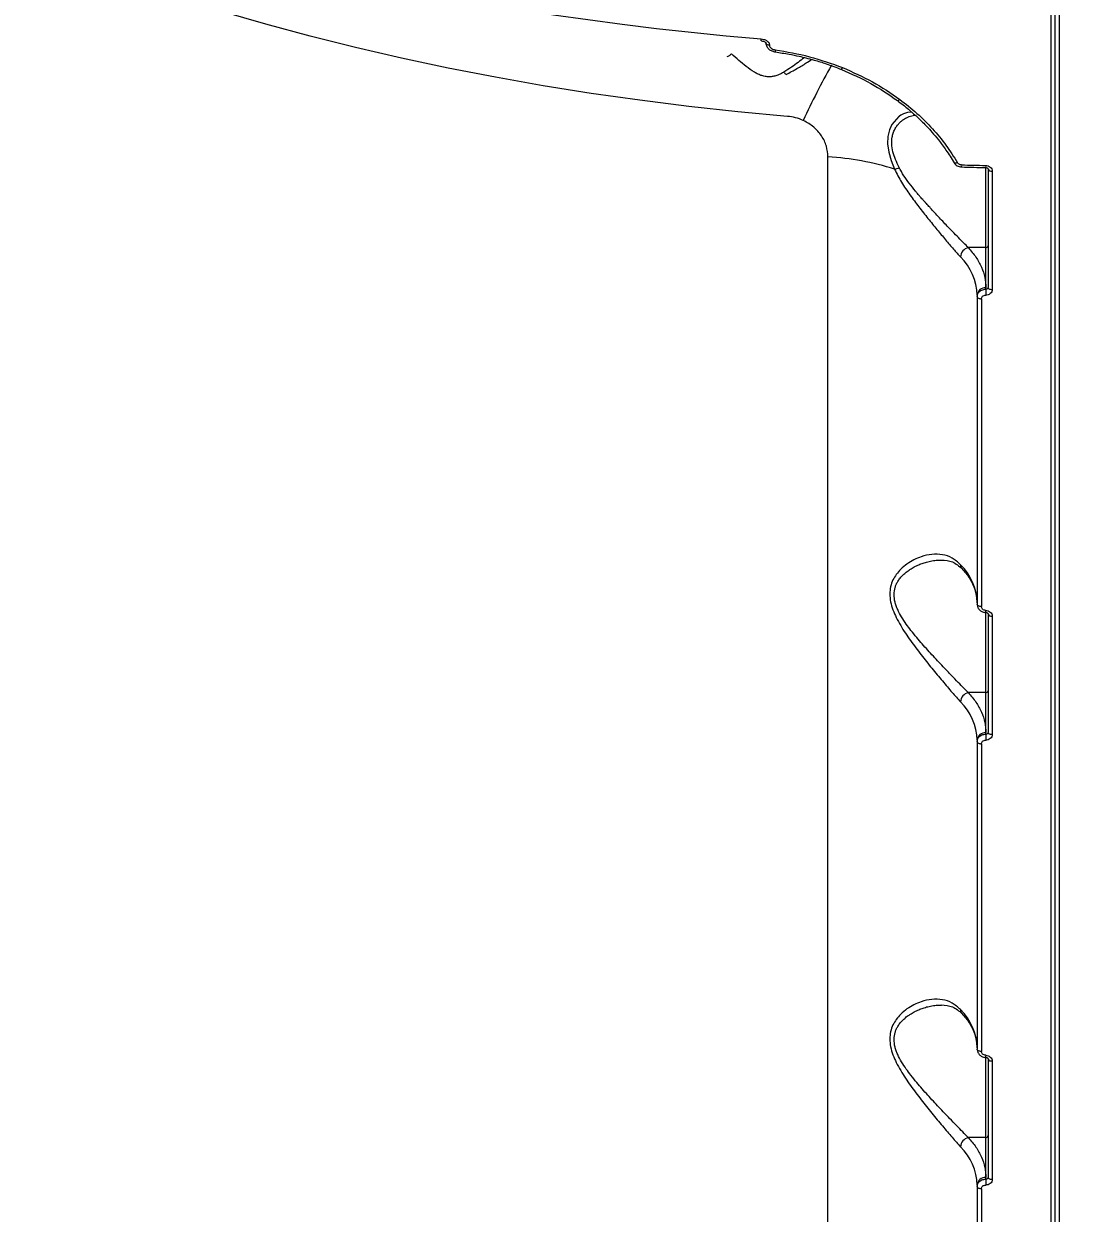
# Model space of a CAD drawing. Header units: millimetres. Extents: x -6332 to 8932, y -6739 to 7096.
# Drawn here: x -2084.8 to -1837.5, y -1545.2 to -1270.2 of the extents above; entities that cross this region are included whole.
import ezdxf

# ---------------------------------------------------------------- set-up
doc = ezdxf.new("R2010")
doc.units = ezdxf.units.MM
for name, color, linetype in [('DIKOM_ОБЪЕКТ', 7, 'Continuous'), ('DIKOM_РАЗМЕР_ЗОНА', 7, 'Continuous'), ('DIKOM_РАЗМЕР_ОБЪЕКТА', 7, 'Continuous')]:
    doc.layers.add(name, color=color, linetype=linetype)
doc.styles.add('style1', font='arial.ttf', dxfattribs={"width": 0.8})
doc.dimstyles.new('1-50', dxfattribs={"dimtxt": 300, "dimasz": 200, "dimexe": 100, "dimexo": 0, "dimgap": 100, "dimtad": 1, "dimtxsty": 'style1', "dimcen": 200, "dimclrd": 7, "dimclre": 7, "dimclrt": 7, "dimadec": 1, "dimazin": 2, "dimtfac": 1, "dimtmove": 0, "dimatfit": 2, "dimfxl": 0, "dimlwd": 25, "dimlwe": 18, "dimarcsym": 0})

# ---------------------------------------------------------------- blocks, each defined once
blk = doc.blocks.new('*D9')
at = {"layer": 'Defpoints', "color": 0, "transparency": 16777216}
for p in [(777.17, 5593.97), (-4228.73, -3389.78), (7301.72, -3389.78)]:
    blk.add_point(p, dxfattribs=at)
at = {"layer": 'DIKOM_РАЗМЕР_ОБЪЕКТА', "color": 7, "lineweight": 18, "transparency": 16777216}
for p, q in [((777.17, 5593.97), (7401.72, 5593.97)), ((-4228.73, -3389.78), (7401.72, -3389.78))]:
    blk.add_line(p, q, dxfattribs=at)
at = {"layer": 'DIKOM_РАЗМЕР_ОБЪЕКТА', "color": 7, "lineweight": 25, "transparency": 16777216}
blk.add_line((7301.72, 5393.97), (7301.72, -3189.78), dxfattribs=at)
at = {"layer": 'DIKOM_РАЗМЕР_ОБЪЕКТА', "color": 7, "transparency": 16777216}
for points in [[(7268.39, 5393.97), (7335.06, 5393.97), (7301.72, 5593.97)], [(7268.39, -3189.78), (7335.06, -3189.78), (7301.72, -3389.78)]]:
    blk.add_solid(points, dxfattribs=at)
at = {"layer": 'DIKOM_РАЗМЕР_ОБЪЕКТА', "color": 7, "transparency": 16777216, "insert": (7048.55, 1153.71), "char_height": 300, "attachment_point": 5, "rotation": 90, "style": 'style1'}
blk.add_mtext('9000', dxfattribs=at)
blk = doc.blocks.new('*D10')
at = {"layer": 'Defpoints', "color": 0, "transparency": 16777216}
for p in [(4034.78, 3636.59), (-4490.85, -1960.46), (4034.78, -5533.39)]:
    blk.add_point(p, dxfattribs=at)
at = {"layer": 'DIKOM_РАЗМЕР_ОБЪЕКТА', "color": 7, "lineweight": 18, "transparency": 16777216}
for p, q in [((4034.78, 3636.59), (4034.78, -5633.39)), ((-4490.85, -1960.46), (-4490.85, -5633.39))]:
    blk.add_line(p, q, dxfattribs=at)
at = {"layer": 'DIKOM_РАЗМЕР_ОБЪЕКТА', "color": 7, "lineweight": 25, "transparency": 16777216}
blk.add_line((-4290.85, -5533.39), (3834.78, -5533.39), dxfattribs=at)
at = {"layer": 'DIKOM_РАЗМЕР_ОБЪЕКТА', "color": 7, "transparency": 16777216}
for points in [[(-4290.85, -5500.05), (-4290.85, -5566.72), (-4490.85, -5533.39)], [(3834.78, -5500.05), (3834.78, -5566.72), (4034.78, -5533.39)]]:
    blk.add_solid(points, dxfattribs=at)
at = {"layer": 'DIKOM_РАЗМЕР_ОБЪЕКТА', "color": 7, "transparency": 16777216, "insert": (308.03, -5280.21), "char_height": 300, "attachment_point": 5, "style": 'style1'}
blk.add_mtext('8500', dxfattribs=at)
blk = doc.blocks.new('*D11')
at = {"layer": 'Defpoints', "color": 0, "transparency": 16777216}
for p in [(1114.35, 7096.35), (-4349.59, -4627.34), (8831.76, -4627.34)]:
    blk.add_point(p, dxfattribs=at)
at = {"layer": 'DIKOM_РАЗМЕР_ЗОНА', "color": 7, "lineweight": 18, "transparency": 16777216}
for p, q in [((1114.35, 7096.35), (8931.76, 7096.35)), ((-4349.59, -4627.34), (8931.76, -4627.34))]:
    blk.add_line(p, q, dxfattribs=at)
at = {"layer": 'DIKOM_РАЗМЕР_ЗОНА', "color": 7, "lineweight": 25, "transparency": 16777216}
blk.add_line((8831.76, 6896.35), (8831.76, -4427.34), dxfattribs=at)
at = {"layer": 'DIKOM_РАЗМЕР_ЗОНА', "color": 7, "transparency": 16777216}
for points in [[(8798.42, 6896.35), (8865.09, 6896.35), (8831.76, 7096.35)], [(8798.42, -4427.34), (8865.09, -4427.34), (8831.76, -4627.34)]]:
    blk.add_solid(points, dxfattribs=at)
at = {"layer": 'DIKOM_РАЗМЕР_ЗОНА', "color": 7, "transparency": 16777216, "insert": (8578.59, 1308.2), "char_height": 300, "attachment_point": 5, "rotation": 90, "style": 'style1'}
blk.add_mtext('11750', dxfattribs=at)
blk = doc.blocks.new('*D12')
at = {"layer": 'Defpoints', "color": 0, "transparency": 16777216}
for p in [(6134.38, 3354.85), (-6332, -2644.93), (6134.38, -6639)]:
    blk.add_point(p, dxfattribs=at)
at = {"layer": 'DIKOM_РАЗМЕР_ЗОНА', "color": 7, "lineweight": 18, "transparency": 16777216}
for p, q in [((6134.38, 3354.85), (6134.38, -6739)), ((-6332, -2644.93), (-6332, -6739))]:
    blk.add_line(p, q, dxfattribs=at)
at = {"layer": 'DIKOM_РАЗМЕР_ЗОНА', "color": 7, "lineweight": 25, "transparency": 16777216}
blk.add_line((-6132, -6639), (5934.38, -6639), dxfattribs=at)
at = {"layer": 'DIKOM_РАЗМЕР_ЗОНА', "color": 7, "transparency": 16777216}
for points in [[(-6132, -6605.67), (-6132, -6672.33), (-6332, -6639)], [(5934.38, -6605.67), (5934.38, -6672.33), (6134.38, -6639)]]:
    blk.add_solid(points, dxfattribs=at)
at = {"layer": 'DIKOM_РАЗМЕР_ЗОНА', "color": 7, "transparency": 16777216, "insert": (-98.81, -6385.83), "char_height": 300, "attachment_point": 5, "style": 'style1'}
blk.add_mtext('12500', dxfattribs=at)

msp = doc.modelspace()

# ---------------------------------------------------------------- linework, layer by layer
at = {"layer": 'DIKOM_ОБЪЕКТ', "color": 7, "linetype": 'Continuous', "lineweight": 15}
for p, q in [((-1846.33, -1679.323), (-1846.33, -1264.454)), ((-1847.333, -1264.969), (-1847.333, -1679.838)), ((-1845.328, -1679.838), (-1845.328, -1264.969)), ((-1913.192, -1274.63), (-1913.192, -1274.704)), ((-1912.35, -1275.213), (-1912.35, -1275.138)), ((-1898.833, -1600.97), (-1898.833, -1300.961)), ((-1862.33, -1321.957), (-1862.33, -1303.252)), ((-1862.35, -1303.441), (-1862.349, -1303.441)), ((-1861.83, -1303.755), (-1861.83, -1331.184)), ((-1860.865, -1304.27), (-1860.865, -1331.699)), ((-1862.33, -1321.957), (-1866.381, -1321.957)), ((-1862.33, -1331.224), (-1862.33, -1321.957)), ((-1864.33, -1332.939), (-1864.33, -1333.279)), ((-1864.33, -1333.279), (-1864.33, -1404.424)), ((-1862.33, -1331.585), (-1862.33, -1331.224)), ((-1863.371, -1333.794), (-1863.371, -1404.939)), ((-1862.33, -1424.817), (-1862.33, -1406.112)), ((-1861.83, -1406.615), (-1861.83, -1434.045)), ((-1860.865, -1407.13), (-1860.865, -1434.559)), ((-1862.33, -1424.817), (-1866.381, -1424.817)), ((-1862.33, -1434.085), (-1862.33, -1424.817)), ((-1862.33, -1434.445), (-1862.33, -1434.085)), ((-1864.33, -1435.8), (-1864.33, -1436.139)), ((-1864.33, -1436.139), (-1864.33, -1507.284)), ((-1863.371, -1436.654), (-1863.371, -1507.798)), ((-1862.33, -1527.677), (-1862.33, -1509.105)), ((-1861.83, -1509.476), (-1861.83, -1536.904)), ((-1860.865, -1509.99), (-1860.865, -1537.419)), ((-1862.33, -1527.677), (-1866.381, -1527.677)), ((-1862.33, -1536.945), (-1862.33, -1527.677)), ((-1862.33, -1537.305), (-1862.33, -1536.945)), ((-1864.33, -1538.659), (-1864.33, -1538.999)), ((-1864.33, -1538.999), (-1864.33, -1610.144)), ((-1863.371, -1539.514), (-1863.371, -1610.659))]:
    msp.add_line(p, q, dxfattribs=at)
at = {"layer": 'DIKOM_ОБЪЕКТ', "color": 7, "linetype": 'Continuous', "lineweight": 15, "flags": 128}
for points in [[(-1908.178, -1291.618), (-1919.645, -1290.556), (-1931.045, -1289.315), (-1942.366, -1287.895), (-1953.597, -1286.298), (-1964.729, -1284.525), (-1975.75, -1282.578), (-1986.651, -1280.459), (-1997.422, -1278.171), (-2008.051, -1275.713), (-2018.531, -1273.089), (-2028.85, -1270.303), (-2039, -1267.356)], [(-1977.944, -1265.646), (-1970.133, -1266.931), (-1962.275, -1268.135), (-1954.373, -1269.261), (-1946.43, -1270.308), (-1938.448, -1271.275), (-1930.432, -1272.16), (-1922.383, -1272.965), (-1914.305, -1273.689)], [(-1914.224, -1274.178), (-1914.233, -1274.177), (-1914.258, -1274.147), (-1914.278, -1274.08), (-1914.293, -1273.979), (-1914.302, -1273.847), (-1914.305, -1273.689)], [(-1913.192, -1274.624), (-1913.156, -1274.768), (-1913.041, -1274.901), (-1912.858, -1275.014), (-1912.621, -1275.095), (-1912.35, -1275.138)], [(-1912.35, -1275.213), (-1912.621, -1275.169), (-1912.858, -1275.088), (-1913.041, -1274.977), (-1913.156, -1274.842), (-1913.192, -1274.7)], [(-1882.227, -1287.7), (-1882.344, -1287.81), (-1882.454, -1287.899), (-1882.552, -1287.963), (-1882.635, -1287.998), (-1882.701, -1288.004), (-1882.742, -1287.987)], [(-1879.472, -1290.636), (-1880.45, -1290.739), (-1881.343, -1291.026), (-1881.962, -1291.339), (-1882.325, -1291.573), (-1882.415, -1291.638), (-1882.439, -1291.656), (-1882.445, -1291.66), (-1882.447, -1291.661), (-1882.447, -1291.662), (-1882.448, -1291.662), (-1882.448, -1291.662), (-1882.448, -1291.662), (-1882.448, -1291.662), (-1882.448, -1291.662), (-1882.448, -1291.662), (-1884.064, -1293.486), (-1884.646, -1294.764), (-1884.994, -1296.28), (-1885.048, -1298.004), (-1884.782, -1299.873), (-1884.219, -1301.829), (-1883.424, -1303.803)], [(-1868.889, -1302.332), (-1869.056, -1302.391), (-1869.216, -1302.43), (-1869.362, -1302.446), (-1869.489, -1302.44), (-1869.592, -1302.411), (-1869.667, -1302.361), (-1869.69, -1302.335)], [(-1867.995, -1302.826), (-1867.292, -1302.844), (-1866.588, -1302.862), (-1865.885, -1302.879), (-1865.182, -1302.896), (-1864.479, -1302.912), (-1863.775, -1302.927), (-1863.072, -1302.941), (-1862.368, -1302.956)], [(-1864.33, -1333.279), (-1864.312, -1333.377), (-1864.258, -1333.471), (-1864.17, -1333.558), (-1864.051, -1333.635), (-1863.907, -1333.7), (-1863.741, -1333.749), (-1863.56, -1333.78), (-1863.371, -1333.794)], [(-1860.865, -1331.699), (-1861.055, -1331.686), (-1861.237, -1331.655), (-1861.404, -1331.607), (-1861.549, -1331.542), (-1861.669, -1331.465), (-1861.757, -1331.377), (-1861.812, -1331.283), (-1861.83, -1331.184)], [(-1863.371, -1404.939), (-1863.56, -1404.925), (-1863.741, -1404.894), (-1863.907, -1404.844), (-1864.051, -1404.78), (-1864.17, -1404.703), (-1864.258, -1404.616), (-1864.312, -1404.522), (-1864.33, -1404.424)], [(-1860.865, -1434.559), (-1861.055, -1434.546), (-1861.237, -1434.515), (-1861.404, -1434.466), (-1861.549, -1434.402), (-1861.669, -1434.325), (-1861.757, -1434.237), (-1861.812, -1434.143), (-1861.83, -1434.045)], [(-1864.33, -1436.139), (-1864.312, -1436.237), (-1864.258, -1436.331), (-1864.17, -1436.418), (-1864.051, -1436.496), (-1863.907, -1436.56), (-1863.741, -1436.608), (-1863.56, -1436.64), (-1863.371, -1436.654)], [(-1863.371, -1507.798), (-1863.56, -1507.785), (-1863.741, -1507.753), (-1863.907, -1507.705), (-1864.051, -1507.641), (-1864.17, -1507.564), (-1864.258, -1507.476), (-1864.312, -1507.381), (-1864.33, -1507.284)], [(-1860.865, -1537.419), (-1861.055, -1537.407), (-1861.237, -1537.375), (-1861.404, -1537.327), (-1861.549, -1537.262), (-1861.669, -1537.185), (-1861.757, -1537.098), (-1861.812, -1537.003), (-1861.83, -1536.904)], [(-1864.33, -1538.999), (-1864.312, -1539.097), (-1864.258, -1539.191), (-1864.17, -1539.279), (-1864.051, -1539.356), (-1863.907, -1539.42), (-1863.741, -1539.469), (-1863.56, -1539.5), (-1863.371, -1539.514)]]:
    msp.add_lwpolyline(points, dxfattribs=at)
at = {"layer": 'DIKOM_ОБЪЕКТ', "color": 7, "linetype": 'Continuous', "lineweight": 15}
for centre, radius, start, end in [((-1910.219, -1276.448), 0.847, 166.05182, 199.10698), ((-1743.576, -1366.347), 177.064, 150.74462, 155.37444), ((-1896.31, -1280.11), 0.886, 312.04502, 344.08639), ((-1906.749, -1279.817), 2.75, 214.5359, 230.43203), ((-1903.302, -1368.39), 67.576, 72.89252, 86.2074), ((-1866.149, -1302.974), 1.851, 175.40848, 190.49597), ((-1859.982, -1303.107), 2.391, 176.37837, 188.03764), ((-1884.89, -1297.671), 6.305, 283.4507, 293.47799), ((-1861.005, -1303.306), 0.974, 213.96928, 278.28233), ((-1865.817, -1324.264), 2.375, 103.71832, 176.32603), ((-1862.297, -1321.489), 0.468, 265.93295, 355.21113), ((-1877.445, -1333.414), 13.123, 2.07258, 45.13811), ((-1862.462, -1333.094), 1.874, 85.95851, 175.2587), ((-1839.401, -1332.909), 22.968, 176.69519, 180.1181), ((-1877.444, -1404.558), 13.122, 2.07075, 45.13993), ((-1866.871, -1395.292), 1.317, 178.48274, 221.46292), ((-1860.056, -1405.968), 2.318, 176.25045, 188.2587), ((-1861.002, -1406.16), 0.98, 214.19584, 278.05578), ((-1865.82, -1427.123), 2.373, 103.67585, 176.3685), ((-1877.444, -1436.274), 13.122, 2.07075, 45.13993), ((-1862.298, -1424.348), 0.47, 266.10026, 355.16978), ((-1862.463, -1435.954), 1.874, 85.94119, 175.27602), ((-1839.424, -1435.769), 22.944, 176.69344, 180.11986), ((-1877.444, -1507.419), 13.122, 2.0755, 45.13973), ((-1866.872, -1498.152), 1.316, 178.50093, 221.48345), ((-1860.046, -1508.827), 2.327, 176.2582, 188.2421), ((-1861.005, -1509.026), 0.974, 213.96928, 278.28233), ((-1865.817, -1529.984), 2.375, 103.7168, 176.35252), ((-1862.296, -1527.21), 0.468, 265.86355, 355.28053), ((-1877.441, -1539.133), 13.119, 2.06994, 45.14529), ((-1862.464, -1538.813), 1.872, 85.89936, 175.28636), ((-1839.383, -1538.629), 22.985, 176.69641, 180.1191)]:
    msp.add_arc(centre, radius, start, end, dxfattribs=at)
for points, knots in [([(-1914.305, -1273.689), (-1914.08, -1273.723), (-1913.629, -1273.791), (-1913.102, -1274.042), (-1912.746, -1274.314), (-1912.53, -1274.563), (-1912.378, -1274.842), (-1912.359, -1275.04), (-1912.35, -1275.138)], [0, 0, 0, 0, 0.2497279, 0.4989194, 0.6276762, 0.7494447, 0.8768642, 1, 1, 1, 1]), ([(-1914.225, -1274.178), (-1914.074, -1274.197), (-1913.791, -1274.234), (-1913.451, -1274.365), (-1913.261, -1274.488), (-1913.204, -1274.568), (-1913.193, -1274.602), (-1913.193, -1274.618), (-1913.192, -1274.625)], [0, 0, 0, 0, 0.3577718, 0.6717906, 0.8968569, 0.961382, 0.9823773, 1, 1, 1, 1]), ([(-1913.192, -1274.7), (-1913.183, -1274.828), (-1913.164, -1275.087), (-1913.013, -1275.461), (-1912.789, -1275.798), (-1912.41, -1276.178), (-1911.82, -1276.551), (-1911.289, -1276.667), (-1911.019, -1276.726)], [0, 0, 0, 0, 0.1258067, 0.253881, 0.3804115, 0.5039859, 0.7473608, 1, 1, 1, 1]), ([(-1912.35, -1275.213), (-1912.343, -1275.279), (-1912.33, -1275.414), (-1912.193, -1275.67), (-1911.916, -1275.934), (-1911.498, -1276.152), (-1911.193, -1276.213), (-1911.041, -1276.244)], [0, 0, 0, 0, 0.1226894, 0.2511536, 0.5007794, 0.7501617, 1, 1, 1, 1]), ([(-1922.142, -1277.81), (-1921.972, -1277.738), (-1921.631, -1277.595), (-1921.307, -1277.298), (-1921.144, -1277.15)], [0, 0, 0, 0, 0.5000346, 1, 1, 1, 1]), ([(-1921.142, -1277.142), (-1921.142, -1277.144), (-1921.142, -1277.146), (-1921.143, -1277.148), (-1921.144, -1277.149), (-1921.144, -1277.15)], [0, 0, 0, 0, 0.5036826, 0.7472847, 1, 1, 1, 1]), ([(-1909.014, -1281.376), (-1909.256, -1281.513), (-1909.711, -1281.772), (-1910.482, -1282.109), (-1911.293, -1282.36), (-1912.2, -1282.492), (-1913.151, -1282.455), (-1914.094, -1282.238), (-1914.999, -1281.879), (-1916.278, -1281.197), (-1917.783, -1280.104), (-1919.516, -1278.634), (-1920.579, -1277.659), (-1921.142, -1277.142)], [0, 0, 0, 0, 0.0665757, 0.1254889, 0.1916268, 0.2509329, 0.3132662, 0.3768278, 0.4356997, 0.5020348, 0.6648179, 0.822337, 1, 1, 1, 1]), ([(-1911.041, -1276.244), (-1908.381, -1276.688), (-1903.06, -1277.576), (-1897.992, -1279.427), (-1895.458, -1280.353)], [0, 0, 0, 0, 0.4999908, 1, 1, 1, 1]), ([(-1911.019, -1276.726), (-1909.95, -1276.886), (-1908.104, -1277.163), (-1905.758, -1277.655), (-1903.826, -1278.113), (-1901.739, -1278.674), (-1898.966, -1279.524), (-1896.892, -1280.317), (-1895.717, -1280.767)], [0, 0, 0, 0, 0.204789, 0.3537516, 0.4526784, 0.5795503, 0.7616125, 1, 1, 1, 1]), ([(-1904.216, -1277.963), (-1904.266, -1278.002), (-1904.729, -1278.371), (-1905.742, -1279.137), (-1907.249, -1280.257), (-1908.425, -1281.002), (-1909.014, -1281.376)], [0, 0, 0, 0, 0.0385824, 0.3589016, 0.6785955, 1, 1, 1, 1]), ([(-1908.501, -1281.937), (-1907.65, -1281.484), (-1905.955, -1280.582), (-1904.023, -1279.374), (-1902.998, -1278.725), (-1902.577, -1278.46)], [0, 0, 0, 0, 0.3728999, 0.7426623, 1, 1, 1, 1]), ([(-1895.717, -1280.767), (-1893.411, -1281.779), (-1888.802, -1283.802), (-1884.761, -1286.592), (-1882.741, -1287.987)], [0, 0, 0, 0, 0.5001256, 1, 1, 1, 1]), ([(-1895.458, -1280.353), (-1893.109, -1281.382), (-1888.41, -1283.44), (-1884.288, -1286.28), (-1882.227, -1287.7)], [0, 0, 0, 0, 0.5000048, 1, 1, 1, 1]), ([(-1882.741, -1287.987), (-1881.893, -1288.638), (-1880.363, -1289.813), (-1878.457, -1291.504), (-1877.057, -1292.85), (-1875.885, -1294.054), (-1874.653, -1295.404), (-1873.155, -1297.201), (-1871.401, -1299.541), (-1870.296, -1301.346), (-1869.69, -1302.335)], [0, 0, 0, 0, 0.1590856, 0.2869964, 0.3835121, 0.4538248, 0.5435677, 0.6642022, 0.8160038, 1, 1, 1, 1]), ([(-1882.227, -1287.7), (-1880.875, -1288.757), (-1878.17, -1290.872), (-1874.619, -1294.444), (-1871.446, -1298.243), (-1869.741, -1300.969), (-1868.889, -1302.332)], [0, 0, 0, 0, 0.2507163, 0.5013175, 0.7506652, 1, 1, 1, 1]), ([(-1904.536, -1292.567), (-1905.122, -1292.331), (-1906.298, -1291.857), (-1907.55, -1291.698), (-1908.178, -1291.618)], [0, 0, 0, 0, 0.4987356, 1, 1, 1, 1]), ([(-1882.378, -1303.454), (-1882.674, -1302.844), (-1883.266, -1301.622), (-1883.861, -1299.785), (-1884.134, -1298.012), (-1884.045, -1296.573), (-1883.761, -1295.455), (-1883.397, -1294.593), (-1882.947, -1293.856), (-1882.425, -1293.218), (-1881.838, -1292.664), (-1881.236, -1292.234), (-1880.638, -1291.905), (-1880.06, -1291.66), (-1879.454, -1291.48), (-1878.952, -1291.377), (-1878.663, -1291.354), (-1878.575, -1291.347)], [0, 0, 0, 0, 0.0956441, 0.1913472, 0.2867893, 0.3824116, 0.4452483, 0.5088772, 0.5740031, 0.6324801, 0.695963, 0.7645404, 0.8136589, 0.8670402, 0.9247111, 0.9771067, 1, 1, 1, 1]), ([(-1898.833, -1300.961), (-1898.905, -1300.131), (-1899.05, -1298.469), (-1900.222, -1296.094), (-1902.019, -1293.976), (-1903.696, -1293.037), (-1904.536, -1292.567)], [0, 0, 0, 0, 0.2497692, 0.4995838, 0.7492857, 1, 1, 1, 1]), ([(-1869.69, -1302.335), (-1869.594, -1302.472), (-1869.402, -1302.746), (-1868.975, -1303.052), (-1868.488, -1303.26), (-1868.141, -1303.294), (-1867.969, -1303.31)], [0, 0, 0, 0, 0.2529983, 0.5043603, 0.7532881, 1, 1, 1, 1]), ([(-1867.995, -1302.826), (-1868.087, -1302.817), (-1868.271, -1302.799), (-1868.526, -1302.693), (-1868.745, -1302.538), (-1868.841, -1302.401), (-1868.889, -1302.332)], [0, 0, 0, 0, 0.2510742, 0.5005599, 0.750696, 1, 1, 1, 1]), ([(-1867.97, -1303.31), (-1867.954, -1303.311), (-1866.084, -1303.389), (-1864.209, -1303.414), (-1862.35, -1303.438)], [0, 0, 0, 0, 0.0081985, 1, 1, 1, 1]), ([(-1862.368, -1302.956), (-1862.171, -1302.979), (-1861.778, -1303.026), (-1861.281, -1303.331), (-1860.933, -1303.762), (-1860.887, -1304.101), (-1860.865, -1304.27)], [0, 0, 0, 0, 0.2506341, 0.5002516, 0.7499278, 1, 1, 1, 1]), ([(-1883.424, -1303.803), (-1882.911, -1304.828), (-1881.888, -1306.875), (-1879.901, -1309.769), (-1877.827, -1312.557), (-1875.707, -1315.23), (-1873.615, -1317.79), (-1871.622, -1320.175), (-1869.76, -1322.364), (-1868.712, -1323.529), (-1868.188, -1324.112)], [0, 0, 0, 0, 0.1255163, 0.2508142, 0.3751277, 0.5003457, 0.6252684, 0.7505308, 0.8751782, 1, 1, 1, 1]), ([(-1866.381, -1321.957), (-1866.737, -1321.607), (-1867.452, -1320.905), (-1868.669, -1319.666), (-1869.85, -1318.448), (-1870.988, -1317.263), (-1872.014, -1316.186), (-1873.098, -1315.038), (-1873.93, -1314.15), (-1874.546, -1313.483), (-1874.914, -1313.084), (-1875.433, -1312.518), (-1875.902, -1311.998), (-1876.256, -1311.605), (-1876.54, -1311.288), (-1876.958, -1310.816), (-1877.535, -1310.153), (-1878.081, -1309.514), (-1878.919, -1308.515), (-1880.005, -1307.145), (-1881.324, -1305.333), (-1882.024, -1304.085), (-1882.378, -1303.454)], [0, 0, 0, 0, 0.082266, 0.1650605, 0.2495253, 0.3099095, 0.3747608, 0.4330735, 0.4996572, 0.5177869, 0.5387052, 0.5624354, 0.6062692, 0.618721, 0.6225975, 0.654705, 0.6901967, 0.7217168, 0.7492746, 0.8366219, 0.9173759, 1, 1, 1, 1]), ([(-1862.349, -1303.441), (-1862.268, -1303.449), (-1862.111, -1303.465), (-1861.933, -1303.57), (-1861.822, -1303.705), (-1861.817, -1303.8), (-1861.814, -1303.847)], [0, 0, 0, 0, 0.2683171, 0.5221656, 0.7650802, 1, 1, 1, 1]), ([(-1866.381, -1321.957), (-1865.76, -1322.688), (-1864.52, -1324.152), (-1863.284, -1326.467), (-1862.476, -1328.829), (-1862.379, -1330.426), (-1862.33, -1331.224)], [0, 0, 0, 0, 0.2499922, 0.5000142, 0.7499802, 1, 1, 1, 1]), ([(-1864.33, -1333.279), (-1864.303, -1333.062), (-1864.261, -1332.73), (-1864.011, -1332.334), (-1863.709, -1332.015), (-1863.303, -1331.771), (-1862.812, -1331.61), (-1862.499, -1331.594), (-1862.33, -1331.585)], [0, 0, 0, 0, 0.2413062, 0.3686747, 0.5000195, 0.7009692, 0.8383835, 1, 1, 1, 1]), ([(-1863.371, -1333.794), (-1863.355, -1333.681), (-1863.324, -1333.457), (-1863.093, -1333.178), (-1862.761, -1332.988), (-1862.499, -1332.967), (-1862.368, -1332.956)], [0, 0, 0, 0, 0.2509897, 0.5001577, 0.7498497, 1, 1, 1, 1]), ([(-1860.865, -1331.699), (-1860.888, -1331.868), (-1860.933, -1332.204), (-1861.282, -1332.623), (-1861.778, -1332.911), (-1862.172, -1332.941), (-1862.368, -1332.956)], [0, 0, 0, 0, 0.2503711, 0.5001928, 0.7500313, 1, 1, 1, 1]), ([(-1861.83, -1331.184), (-1861.837, -1331.239), (-1861.848, -1331.322), (-1861.911, -1331.418), (-1861.99, -1331.497), (-1862.095, -1331.553), (-1862.219, -1331.585), (-1862.292, -1331.585), (-1862.33, -1331.585)], [0, 0, 0, 0, 0.2443118, 0.3706544, 0.5000728, 0.7196577, 0.8523044, 1, 1, 1, 1]), ([(-1868.188, -1395.257), (-1868.821, -1394.69), (-1870.08, -1393.562), (-1872.359, -1392.861), (-1874.779, -1392.788), (-1877.015, -1393.281), (-1878.958, -1394.089), (-1880.565, -1395.045), (-1881.949, -1396.189), (-1883.042, -1397.44), (-1883.857, -1398.784), (-1884.401, -1400.301), (-1884.596, -1402.009), (-1884.406, -1403.831), (-1883.866, -1405.676), (-1883.051, -1407.535), (-1881.73, -1409.933), (-1879.778, -1412.829), (-1877.289, -1416.113), (-1874.775, -1419.245), (-1872.346, -1422.177), (-1870.072, -1424.869), (-1868.815, -1426.272), (-1868.188, -1426.972)], [0, 0, 0, 0, 0.0628374, 0.1250327, 0.1875515, 0.2496581, 0.291549, 0.3336363, 0.3744978, 0.4070859, 0.4371937, 0.4692342, 0.499809, 0.5304212, 0.5624946, 0.5926598, 0.6253253, 0.6879382, 0.7501204, 0.8127593, 0.8751708, 0.9376709, 1, 1, 1, 1]), ([(-1866.381, -1424.817), (-1866.801, -1424.404), (-1867.644, -1423.574), (-1869.106, -1422.077), (-1870.525, -1420.608), (-1871.897, -1419.17), (-1873.156, -1417.838), (-1874.463, -1416.438), (-1875.757, -1415.025), (-1877.049, -1413.581), (-1878.358, -1412.058), (-1879.598, -1410.531), (-1880.778, -1408.952), (-1881.831, -1407.36), (-1882.597, -1405.932), (-1883.068, -1404.77), (-1883.427, -1403.597), (-1883.624, -1402.137), (-1883.42, -1400.782), (-1883.056, -1399.806), (-1882.665, -1399.061), (-1882.133, -1398.315), (-1881.466, -1397.593), (-1880.71, -1396.935), (-1879.841, -1396.315), (-1878.874, -1395.751), (-1877.857, -1395.27), (-1876.812, -1394.874), (-1875.685, -1394.541), (-1874.462, -1394.301), (-1873.411, -1394.174), (-1872.804, -1394.188), (-1872.612, -1394.193)], [0, 0, 0, 0, 0.0495855, 0.099589, 0.1510304, 0.1868238, 0.2265523, 0.2643983, 0.3023109, 0.33998, 0.3775772, 0.4185139, 0.4532678, 0.4911671, 0.5291983, 0.5486045, 0.5670129, 0.6051562, 0.6430535, 0.6614903, 0.6809388, 0.7056627, 0.7308747, 0.7566716, 0.7839275, 0.8151256, 0.8463192, 0.8754446, 0.907521, 0.9450309, 0.9826834, 1, 1, 1, 1]), ([(-1872.606, -1394.174), (-1871.718, -1394.249), (-1869.867, -1394.407), (-1868.543, -1395.565), (-1867.854, -1396.168)], [0, 0, 0, 0, 0.4795668, 1, 1, 1, 1]), ([(-1867.869, -1396.172), (-1867.545, -1396.532), (-1866.816, -1397.342), (-1865.937, -1398.637), (-1865.181, -1400.056), (-1864.656, -1401.521), (-1864.359, -1402.867), (-1864.361, -1403.729), (-1864.362, -1404.084)], [0, 0, 0, 0, 0.1382299, 0.3115809, 0.4887917, 0.6721068, 0.8646458, 1, 1, 1, 1]), ([(-1864.314, -1404.515), (-1864.279, -1404.749), (-1864.211, -1405.215), (-1863.744, -1405.804), (-1863.202, -1406.131), (-1862.719, -1406.274), (-1862.472, -1406.292), (-1862.349, -1406.301)], [0, 0, 0, 0, 0.2548507, 0.5063296, 0.7542304, 0.8773594, 1, 1, 1, 1]), ([(-1862.368, -1405.816), (-1862.5, -1405.8), (-1862.762, -1405.768), (-1863.094, -1405.565), (-1863.325, -1405.277), (-1863.356, -1405.051), (-1863.371, -1404.939)], [0, 0, 0, 0, 0.2508932, 0.5001205, 0.7499574, 1, 1, 1, 1]), ([(-1862.368, -1405.816), (-1862.171, -1405.839), (-1861.777, -1405.885), (-1861.281, -1406.192), (-1860.933, -1406.623), (-1860.887, -1406.961), (-1860.865, -1407.13)], [0, 0, 0, 0, 0.2505244, 0.500316, 0.7499601, 1, 1, 1, 1]), ([(-1862.349, -1406.301), (-1862.268, -1406.309), (-1862.111, -1406.326), (-1861.933, -1406.43), (-1861.822, -1406.565), (-1861.817, -1406.66), (-1861.814, -1406.707)], [0, 0, 0, 0, 0.2686141, 0.5225951, 0.7656365, 1, 1, 1, 1]), ([(-1866.381, -1424.817), (-1865.76, -1425.549), (-1864.52, -1427.013), (-1863.284, -1429.326), (-1862.476, -1431.69), (-1862.379, -1433.286), (-1862.33, -1434.085)], [0, 0, 0, 0, 0.249992, 0.4999884, 0.7499804, 1, 1, 1, 1]), ([(-1864.33, -1436.139), (-1864.303, -1435.922), (-1864.261, -1435.59), (-1864.011, -1435.193), (-1863.708, -1434.876), (-1863.304, -1434.63), (-1862.812, -1434.471), (-1862.499, -1434.454), (-1862.33, -1434.445)], [0, 0, 0, 0, 0.2415424, 0.3688866, 0.5000151, 0.7010971, 0.8384016, 1, 1, 1, 1]), ([(-1860.865, -1434.559), (-1860.887, -1434.728), (-1860.933, -1435.065), (-1861.282, -1435.483), (-1861.778, -1435.77), (-1862.172, -1435.801), (-1862.368, -1435.817)], [0, 0, 0, 0, 0.2506836, 0.5001808, 0.7499993, 1, 1, 1, 1]), ([(-1861.83, -1434.045), (-1861.837, -1434.1), (-1861.848, -1434.183), (-1861.911, -1434.279), (-1861.99, -1434.358), (-1862.095, -1434.414), (-1862.219, -1434.446), (-1862.292, -1434.445), (-1862.33, -1434.445)], [0, 0, 0, 0, 0.2443176, 0.3706254, 0.5000812, 0.7196432, 0.8523125, 1, 1, 1, 1]), ([(-1863.371, -1436.654), (-1863.355, -1436.541), (-1863.324, -1436.317), (-1863.093, -1436.039), (-1862.762, -1435.847), (-1862.499, -1435.827), (-1862.368, -1435.817)], [0, 0, 0, 0, 0.2509409, 0.5000775, 0.7499883, 1, 1, 1, 1]), ([(-1989.065, -1668.838), (-1982.198, -1670.058), (-1968.453, -1672.5), (-1947.385, -1675.459), (-1926.034, -1677.895), (-1904.424, -1679.746), (-1882.62, -1681.02), (-1860.68, -1681.704), (-1838.663, -1681.797), (-1816.63, -1681.293), (-1794.641, -1680.192), (-1775.227, -1678.685), (-1758.34, -1676.982), (-1743.897, -1675.251), (-1729.435, -1673.238), (-1714.977, -1670.935), (-1700.544, -1668.338), (-1686.163, -1665.442), (-1669.92, -1661.809), (-1651.925, -1657.279), (-1632.352, -1651.672), (-1613.137, -1645.452), (-1594.361, -1638.611), (-1580.175, -1632.815), (-1570.21, -1628.42), (-1564.197, -1625.665), (-1558.265, -1622.84), (-1552.418, -1619.946), (-1546.658, -1616.981), (-1540.989, -1613.95), (-1532.136, -1609.024), (-1520.422, -1602.008), (-1506.849, -1592.922), (-1494.494, -1583.689), (-1483.319, -1574.365), (-1472.985, -1564.672), (-1463.544, -1554.629), (-1455.049, -1544.256), (-1447.551, -1533.574), (-1441.097, -1522.608), (-1435.739, -1511.384), (-1431.513, -1499.928), (-1428.494, -1488.275), (-1426.617, -1476.552), (-1426.427, -1468.715), (-1426.332, -1464.83)], [0, 0, 0, 0, 0.0270202, 0.0540865, 0.081199, 0.1083578, 0.1355626, 0.1628137, 0.1901109, 0.2174544, 0.2448441, 0.2722798, 0.2904775, 0.3088652, 0.3274428, 0.3462104, 0.3651681, 0.3843157, 0.4036534, 0.4310437, 0.4588065, 0.4869413, 0.5154486, 0.5443283, 0.5542699, 0.5642498, 0.574268, 0.5843248, 0.5944205, 0.604554, 0.6147263, 0.6428954, 0.671355, 0.6974805, 0.7238465, 0.7504529, 0.7772995, 0.8043863, 0.831714, 0.8592813, 0.8870892, 0.9151379, 0.943426, 0.9719553, 1, 1, 1, 1]), ([(-2266.197, -1467.114), (-2266.173, -1469.119), (-2266.11, -1474.43), (-2265.019, -1483.043), (-2263.02, -1492.95), (-2260.03, -1503.028), (-2256.047, -1513.217), (-2251.019, -1523.456), (-2245.052, -1533.523), (-2238.154, -1543.419), (-2230.318, -1553.141), (-2221.713, -1562.508), (-2212.409, -1571.503), (-2202.507, -1580.094), (-2191.883, -1588.416), (-2180.568, -1596.448), (-2168.324, -1604.351), (-2155.104, -1612.107), (-2140.851, -1619.688), (-2125.845, -1626.93), (-2110.163, -1633.783), (-2093.894, -1640.218), (-2077.418, -1646.1), (-2060.779, -1651.461), (-2044.007, -1656.33), (-2026.765, -1660.804), (-2009.097, -1664.911), (-1997.005, -1667.292), (-1990.949, -1668.485)], [0, 0, 0, 0, 0.0229494, 0.0607927, 0.0987699, 0.1369632, 0.1774628, 0.2177245, 0.2578474, 0.2979273, 0.3380578, 0.378335, 0.4165343, 0.4547209, 0.4926939, 0.5305351, 0.5683249, 0.608437, 0.6486758, 0.6891402, 0.7296713, 0.7699582, 0.8100936, 0.8478833, 0.885703, 0.9236324, 0.9617533, 1, 1, 1, 1]), ([(-1868.188, -1498.117), (-1868.821, -1497.551), (-1870.08, -1496.423), (-1872.359, -1495.722), (-1874.779, -1495.648), (-1877.015, -1496.142), (-1878.958, -1496.95), (-1880.565, -1497.906), (-1881.949, -1499.049), (-1883.041, -1500.301), (-1883.857, -1501.645), (-1884.401, -1503.161), (-1884.596, -1504.87), (-1884.406, -1506.691), (-1883.866, -1508.536), (-1883.051, -1510.395), (-1881.729, -1512.793), (-1879.779, -1515.689), (-1877.289, -1518.973), (-1874.775, -1522.104), (-1872.346, -1525.036), (-1870.072, -1527.73), (-1868.815, -1529.132), (-1868.188, -1529.833)], [0, 0, 0, 0, 0.0628368, 0.1250329, 0.1875519, 0.2496585, 0.2915495, 0.3336369, 0.3744979, 0.4070867, 0.4371946, 0.4692351, 0.4998099, 0.5304222, 0.5624827, 0.5926608, 0.6253264, 0.6879394, 0.7501102, 0.8127493, 0.8751613, 0.9376702, 1, 1, 1, 1]), ([(-1866.381, -1527.677), (-1866.801, -1527.264), (-1867.644, -1526.434), (-1869.107, -1524.937), (-1870.524, -1523.467), (-1871.897, -1522.03), (-1873.156, -1520.698), (-1874.463, -1519.298), (-1875.758, -1517.885), (-1877.049, -1516.44), (-1878.359, -1514.918), (-1879.598, -1513.391), (-1880.779, -1511.812), (-1881.831, -1510.219), (-1882.597, -1508.791), (-1883.068, -1507.63), (-1883.428, -1506.458), (-1883.624, -1504.997), (-1883.42, -1503.642), (-1883.056, -1502.666), (-1882.664, -1501.922), (-1882.134, -1501.175), (-1881.466, -1500.454), (-1880.71, -1499.794), (-1879.841, -1499.176), (-1878.874, -1498.611), (-1877.857, -1498.131), (-1876.812, -1497.734), (-1875.685, -1497.402), (-1874.462, -1497.16), (-1873.411, -1497.035), (-1872.804, -1497.048), (-1872.612, -1497.052)], [0, 0, 0, 0, 0.049576, 0.0995805, 0.1510335, 0.1868271, 0.2265554, 0.2643889, 0.302302, 0.3399847, 0.3775683, 0.4185195, 0.4532736, 0.4911732, 0.5292049, 0.5486108, 0.5670031, 0.6051628, 0.6430603, 0.6614972, 0.6809332, 0.7056687, 0.7308716, 0.7566775, 0.783925, 0.8151233, 0.8463171, 0.8754435, 0.9075201, 0.9450327, 0.9826833, 1, 1, 1, 1]), ([(-1872.606, -1497.033), (-1871.718, -1497.109), (-1869.867, -1497.267), (-1868.543, -1498.425), (-1867.854, -1499.028)], [0, 0, 0, 0, 0.479566, 1, 1, 1, 1]), ([(-1867.869, -1499.032), (-1867.545, -1499.391), (-1866.816, -1500.202), (-1865.938, -1501.497), (-1865.181, -1502.915), (-1864.656, -1504.38), (-1864.359, -1505.728), (-1864.361, -1506.589), (-1864.362, -1506.945)], [0, 0, 0, 0, 0.138227, 0.3115983, 0.4887785, 0.6720899, 0.8646486, 1, 1, 1, 1]), ([(-1990.949, -1668.485), (-1995.113, -1667.675), (-2003.643, -1666.016), (-2016.534, -1663.191), (-2029.836, -1660.017), (-2042.91, -1656.593), (-2055.705, -1652.95), (-2067.648, -1649.271), (-2075.912, -1646.53), (-2080.544, -1644.932), (-2082.006, -1644.424), (-2083.469, -1643.91), (-2084.934, -1643.392), (-2086.4, -1642.867), (-2091.489, -1641.032), (-2099.79, -1637.908), (-2110.793, -1633.458), (-2120.69, -1629.185), (-2129.536, -1625.131), (-2137.384, -1621.335), (-2144.286, -1617.83), (-2150.289, -1614.645), (-2155.439, -1611.807), (-2159.599, -1609.436), (-2162.884, -1607.513), (-2165.323, -1606.055), (-2166.97, -1605.059), (-2167.87, -1604.504), (-2168.218, -1604.293), (-2168.36, -1604.203), (-2168.422, -1604.167), (-2168.447, -1604.15), (-2168.459, -1604.144), (-2168.464, -1604.14), (-2168.467, -1604.138), (-2172.074, -1601.588), (-2179.355, -1597.387), (-2189.221, -1590.3), (-2198.265, -1583.481), (-2206.127, -1576.986), (-2212.968, -1570.901), (-2217.512, -1566.554), (-2220.392, -1563.676), (-2221.817, -1562.223), (-2223.206, -1560.781), (-2224.558, -1559.351), (-2225.875, -1557.931), (-2229.947, -1553.461), (-2236.3, -1545.888), (-2244.05, -1535.109), (-2250.554, -1524.325), (-2255.949, -1513.58), (-2258.62, -1506.382), (-2259.944, -1502.815)], [0, 0, 0, 0, 0.0304209, 0.0623318, 0.0957329, 0.1306245, 0.1625619, 0.1956529, 0.2257287, 0.2297334, 0.2337532, 0.2377888, 0.2418394, 0.2459058, 0.2499873, 0.2842984, 0.3161635, 0.3455816, 0.3725529, 0.3970774, 0.419155, 0.4387855, 0.4559684, 0.4707046, 0.4811926, 0.4899535, 0.4962344, 0.4985747, 0.4995222, 0.4999234, 0.5000964, 0.5001721, 0.5002054, 0.5002202, 0.5002264, 0.5002316, 0.5398576, 0.5779845, 0.6146114, 0.6497397, 0.6794118, 0.707924, 0.7151988, 0.722395, 0.7295116, 0.7365482, 0.7435047, 0.7503817, 0.8020676, 0.8528722, 0.9027952, 0.951838, 1, 1, 1, 1]), ([(-1864.314, -1507.376), (-1864.279, -1507.61), (-1864.211, -1508.075), (-1863.744, -1508.664), (-1863.202, -1508.992), (-1862.719, -1509.134), (-1862.472, -1509.152), (-1862.349, -1509.161)], [0, 0, 0, 0, 0.2548571, 0.506328, 0.7542304, 0.8773585, 1, 1, 1, 1]), ([(-1862.368, -1508.676), (-1862.5, -1508.66), (-1862.762, -1508.628), (-1863.094, -1508.425), (-1863.325, -1508.136), (-1863.356, -1507.911), (-1863.371, -1507.798)], [0, 0, 0, 0, 0.250703, 0.4998529, 0.7500539, 1, 1, 1, 1]), ([(-1862.368, -1508.676), (-1862.171, -1508.699), (-1861.778, -1508.746), (-1861.281, -1509.051), (-1860.933, -1509.482), (-1860.887, -1509.82), (-1860.865, -1509.99)], [0, 0, 0, 0, 0.2506328, 0.5002507, 0.7499274, 1, 1, 1, 1]), ([(-1862.349, -1509.161), (-1862.268, -1509.17), (-1862.111, -1509.186), (-1861.933, -1509.289), (-1861.822, -1509.425), (-1861.817, -1509.52), (-1861.814, -1509.567)], [0, 0, 0, 0, 0.2685686, 0.5220435, 0.7650663, 1, 1, 1, 1]), ([(-1845.329, -1680.317), (-1841.793, -1680.303), (-1836.665, -1680.282), (-1828.902, -1680.144), (-1821.935, -1679.972), (-1813.623, -1679.681), (-1804.887, -1679.284), (-1795.739, -1678.764), (-1786.308, -1678.121), (-1776.67, -1677.344), (-1766.884, -1676.435), (-1756.993, -1675.389), (-1747.035, -1674.207), (-1737.038, -1672.885), (-1727.026, -1671.426), (-1717.02, -1669.828), (-1707.038, -1668.09), (-1697.095, -1666.216), (-1687.207, -1664.204), (-1677.386, -1662.055), (-1667.645, -1659.771), (-1657.994, -1657.353), (-1648.444, -1654.805), (-1639.005, -1652.123), (-1629.687, -1649.314), (-1620.497, -1646.378), (-1611.446, -1643.315), (-1602.539, -1640.13), (-1593.787, -1636.823), (-1585.195, -1633.398), (-1576.77, -1629.857), (-1568.521, -1626.201), (-1560.453, -1622.435), (-1552.573, -1618.558), (-1544.885, -1614.577), (-1537.398, -1610.49), (-1530.114, -1606.305), (-1523.042, -1602.019), (-1516.184, -1597.639), (-1509.546, -1593.167), (-1503.134, -1588.604), (-1496.95, -1583.956), (-1491.001, -1579.221), (-1485.288, -1574.408), (-1479.818, -1569.515), (-1474.592, -1564.547), (-1469.616, -1559.504), (-1464.892, -1554.393), (-1460.423, -1549.213), (-1456.213, -1543.969), (-1452.266, -1538.66), (-1448.584, -1533.293), (-1445.169, -1527.868), (-1442.032, -1522.385), (-1439.29, -1517.137), (-1437.732, -1513.698), (-1437.016, -1512.118)], [0, 0, 0, 0, 0.0188203, 0.0272906, 0.0413383, 0.0559454, 0.0716292, 0.0880073, 0.1049248, 0.1222589, 0.1399214, 0.1578473, 0.1759879, 0.1943055, 0.2127706, 0.2313595, 0.250054, 0.2688381, 0.2876992, 0.306627, 0.3256124, 0.3446476, 0.3637263, 0.3828432, 0.4019933, 0.4211723, 0.4403771, 0.459604, 0.4788506, 0.4981143, 0.517393, 0.5366852, 0.5559887, 0.5753029, 0.5946264, 0.6139585, 0.6332978, 0.6526452, 0.671999, 0.6913598, 0.7107284, 0.7301038, 0.7494877, 0.76888, 0.7882827, 0.8076966, 0.8271241, 0.8465661, 0.8660264, 0.8855058, 0.9050096, 0.9245392, 0.9440996, 0.9636956, 0.9833302, 1, 1, 1, 1]), ([(-1866.381, -1527.677), (-1865.76, -1528.409), (-1864.52, -1529.873), (-1863.284, -1532.187), (-1862.476, -1534.55), (-1862.379, -1536.147), (-1862.33, -1536.945)], [0, 0, 0, 0, 0.250013, 0.5000033, 0.7499892, 1, 1, 1, 1]), ([(-1861.83, -1536.904), (-1861.837, -1536.959), (-1861.848, -1537.042), (-1861.911, -1537.139), (-1861.99, -1537.217), (-1862.095, -1537.273), (-1862.219, -1537.305), (-1862.292, -1537.305), (-1862.33, -1537.305)], [0, 0, 0, 0, 0.2442877, 0.3714708, 0.5001504, 0.7196854, 0.8523189, 1, 1, 1, 1]), ([(-1864.33, -1538.999), (-1864.303, -1538.782), (-1864.261, -1538.45), (-1864.011, -1538.054), (-1863.709, -1537.735), (-1863.303, -1537.49), (-1862.812, -1537.331), (-1862.499, -1537.314), (-1862.33, -1537.305)], [0, 0, 0, 0, 0.2413209, 0.3686973, 0.5000423, 0.7010103, 0.8383435, 1, 1, 1, 1]), ([(-1863.371, -1539.514), (-1863.355, -1539.401), (-1863.324, -1539.177), (-1863.093, -1538.898), (-1862.761, -1538.708), (-1862.499, -1538.687), (-1862.368, -1538.677)], [0, 0, 0, 0, 0.2505228, 0.5001616, 0.7498966, 1, 1, 1, 1]), ([(-1860.865, -1537.419), (-1860.887, -1537.588), (-1860.933, -1537.925), (-1861.282, -1538.343), (-1861.778, -1538.631), (-1862.172, -1538.662), (-1862.368, -1538.677)], [0, 0, 0, 0, 0.2506827, 0.5001904, 0.7500002, 1, 1, 1, 1])]:
    msp.add_open_spline(points, degree=3, knots=knots, dxfattribs=at)

# ---------------------------------------------------------------- dimensions: what is measured, and where the dimension line sits
at = {"layer": 'DIKOM_РАЗМЕР_ЗОНА'}
dim = msp.add_linear_dim(base=(8831.757, -4627.344), p1=(1114.346, 7096.351), p2=(-4349.589, -4627.344), angle=90, text='11750', dimstyle='1-50', dxfattribs=at)
dim.commit()
dim.dimension.update_dxf_attribs({"geometry": '*D11', "text_midpoint": (8831.757, 1308.196), "dimtype": 160})
dim = msp.add_linear_dim(base=(6134.379, -6639), p1=(-6332, -2644.933), p2=(6134.379, 3354.853), text='12500', dimstyle='1-50', dxfattribs=at)
dim.commit()
dim.dimension.update_dxf_attribs({"geometry": '*D12', "text_midpoint": (-98.81, -6639), "dimtype": 160})
at = {"layer": 'DIKOM_РАЗМЕР_ОБЪЕКТА'}
dim = msp.add_linear_dim(base=(7301.722, -3389.779), p1=(777.17, 5593.968), p2=(-4228.728, -3389.779), angle=90, text='9000', dimstyle='1-50', dxfattribs=at)
dim.commit()
dim.dimension.update_dxf_attribs({"geometry": '*D9', "text_midpoint": (7301.722, 1153.714), "dimtype": 160})
dim = msp.add_linear_dim(base=(4034.777, -5533.386), p1=(-4490.848, -1960.464), p2=(4034.777, 3636.587), text='8500', dimstyle='1-50', dxfattribs=at)
dim.commit()
dim.dimension.update_dxf_attribs({"geometry": '*D10', "text_midpoint": (308.034, -5533.386), "dimtype": 160})

doc.saveas('drawing.dxf')
